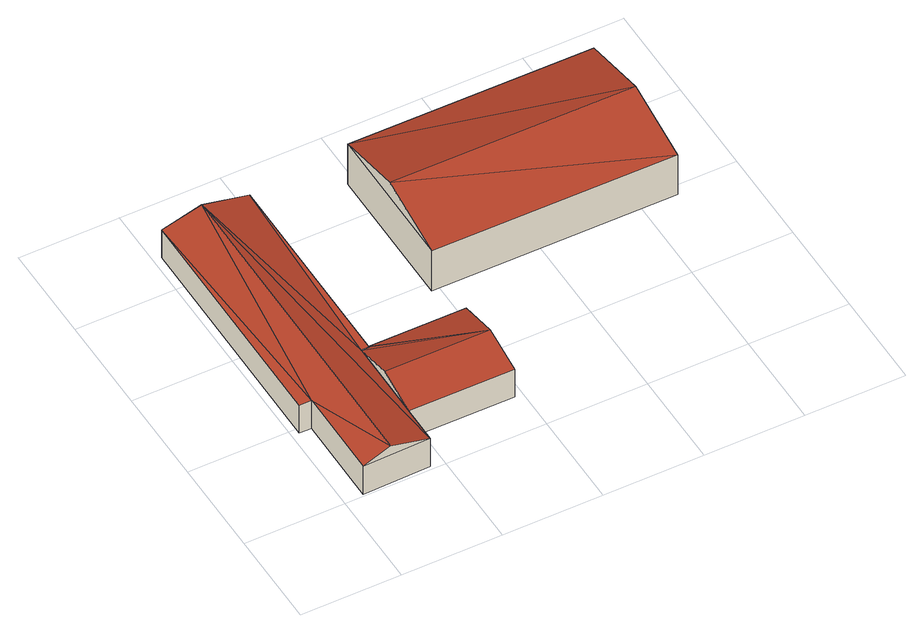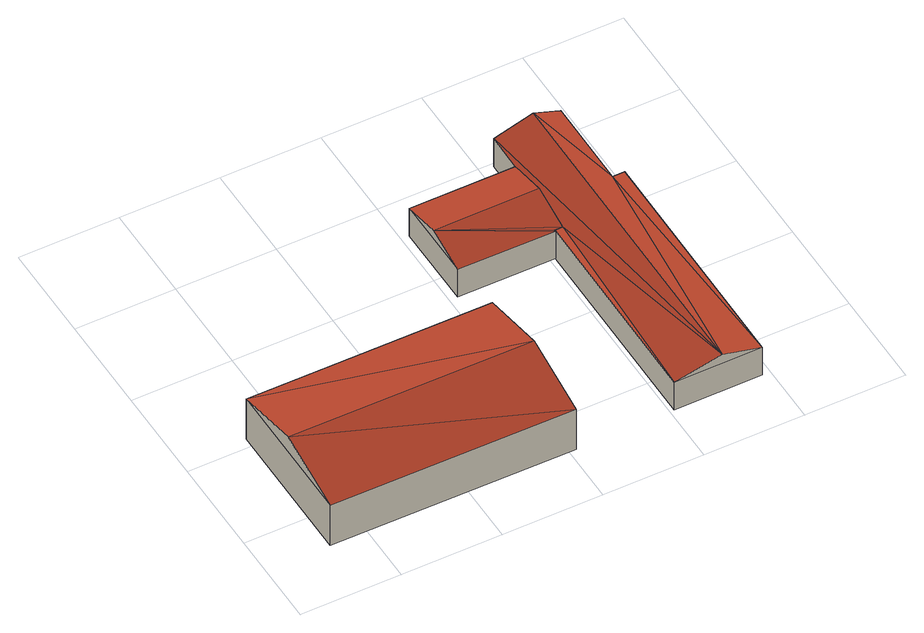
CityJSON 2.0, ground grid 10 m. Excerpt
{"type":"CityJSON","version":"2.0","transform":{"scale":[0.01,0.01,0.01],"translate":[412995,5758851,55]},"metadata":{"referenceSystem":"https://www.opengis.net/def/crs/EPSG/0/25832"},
"CityObjects":{
"building1":{"type":"Building","attributes":{"Gemeindeschluessel":"05515000","Geometrietyp2DReferenz":"3000","function":"31001_2700","roofType":"5000","measuredHeight":4.51},"geometry":[{"type":"Solid","lod":"2","boundaries":[[[[0,1,2,3]],[[4,5,1,0]],[[6,7,5,4]],[[8,9,7,6]],[[10,11,9,8]],[[12,13,11,10]],[[14,15,13,12]],[[16,17,15,14]],[[18,19,17,16]],[[3,2,19,18]],[[20,21,0]],[[21,6,0]],[[6,4,0]],[[3,20,0]],[[14,12,10,8]],[[8,21,14]],[[16,14,21,18]],[[20,18,21]],[[20,3,18]],[[21,8,6]],[[1,5,7,9,11,13,15,17,19,2]]]],"semantics":{"surfaces":[{"type":"WallSurface"},{"type":"RoofSurface"},{"type":"GroundSurface"}],"values":[[0,0,0,0,0,0,0,0,0,0,1,1,1,1,1,1,1,1,0,0,2]]}}]},
"building2":{"type":"Building","attributes":{"Gemeindeschluessel":"05515000","Geometrietyp2DReferenz":"3000","function":"31001_2000","roofType":"5000","measuredHeight":4.42},"geometry":[{"type":"Solid","lod":"2","boundaries":[[[[22,23,24,25]],[[26,27,23,22]],[[28,29,27,26]],[[30,31,29,28]],[[32,33,31,30]],[[25,24,33,32]],[[34,35,25,32]],[[34,30,28]],[[34,28,26]],[[34,26,22]],[[22,35,34]],[[25,35,22]],[[30,34,32]],[[23,27,29,31,33,24]]]],"semantics":{"surfaces":[{"type":"WallSurface"},{"type":"RoofSurface"},{"type":"GroundSurface"}],"values":[[0,0,0,0,0,0,1,1,1,1,1,0,0,2]]}}]},
"building3":{"type":"Building","attributes":{"Gemeindeschluessel":"05515000","Geometrietyp2DReferenz":"3000","function":"31001_2000","roofType":"3100","measuredHeight":6.73},"geometry":[{"type":"Solid","lod":"2","boundaries":[[[[36,37,38,39]],[[40,41,37,36]],[[42,43,41,40]],[[39,38,43,42]],[[36,44,40]],[[42,45,39]],[[44,36,39]],[[39,45,44]],[[40,44,45]],[[45,42,40]],[[37,41,43,38]]]],"semantics":{"surfaces":[{"type":"WallSurface"},{"type":"RoofSurface"},{"type":"GroundSurface"}],"values":[[0,0,0,0,0,0,1,1,1,1,2]]}}]}
},
"vertices":[
[194,939,409],[194,939,69],[190,18,69],[190,18,409],[74,939,409],[74,939,69],[84,3396,409],[84,3396,69],[957,3398,409],[957,3398,69],[949,1281,409],[949,1281,69],[949,1269,409],[949,1269,69],[871,1267,409],[871,1267,69],[866,420,409],[866,420,69],[864,33,409],[864,33,69],[468,24,520],[482,3397,520],
[871,1267,406],[871,1267,70],[866,420,70],[866,420,406],[949,1269,406],[949,1269,70],[949,1281,406],[949,1281,70],[1917,1279,406],[1917,1279,70],[1917,418,406],[1917,418,70],[1917,850,513],[869,851,513],
[4364,3387,553],[4364,3387,64],[1929,3401,64],[1929,3401,553],[4357,1892,553],[4357,1892,64],[1923,1903,553],[1923,1903,64],[4360,2639,737],[1926,2652,737]
]}
